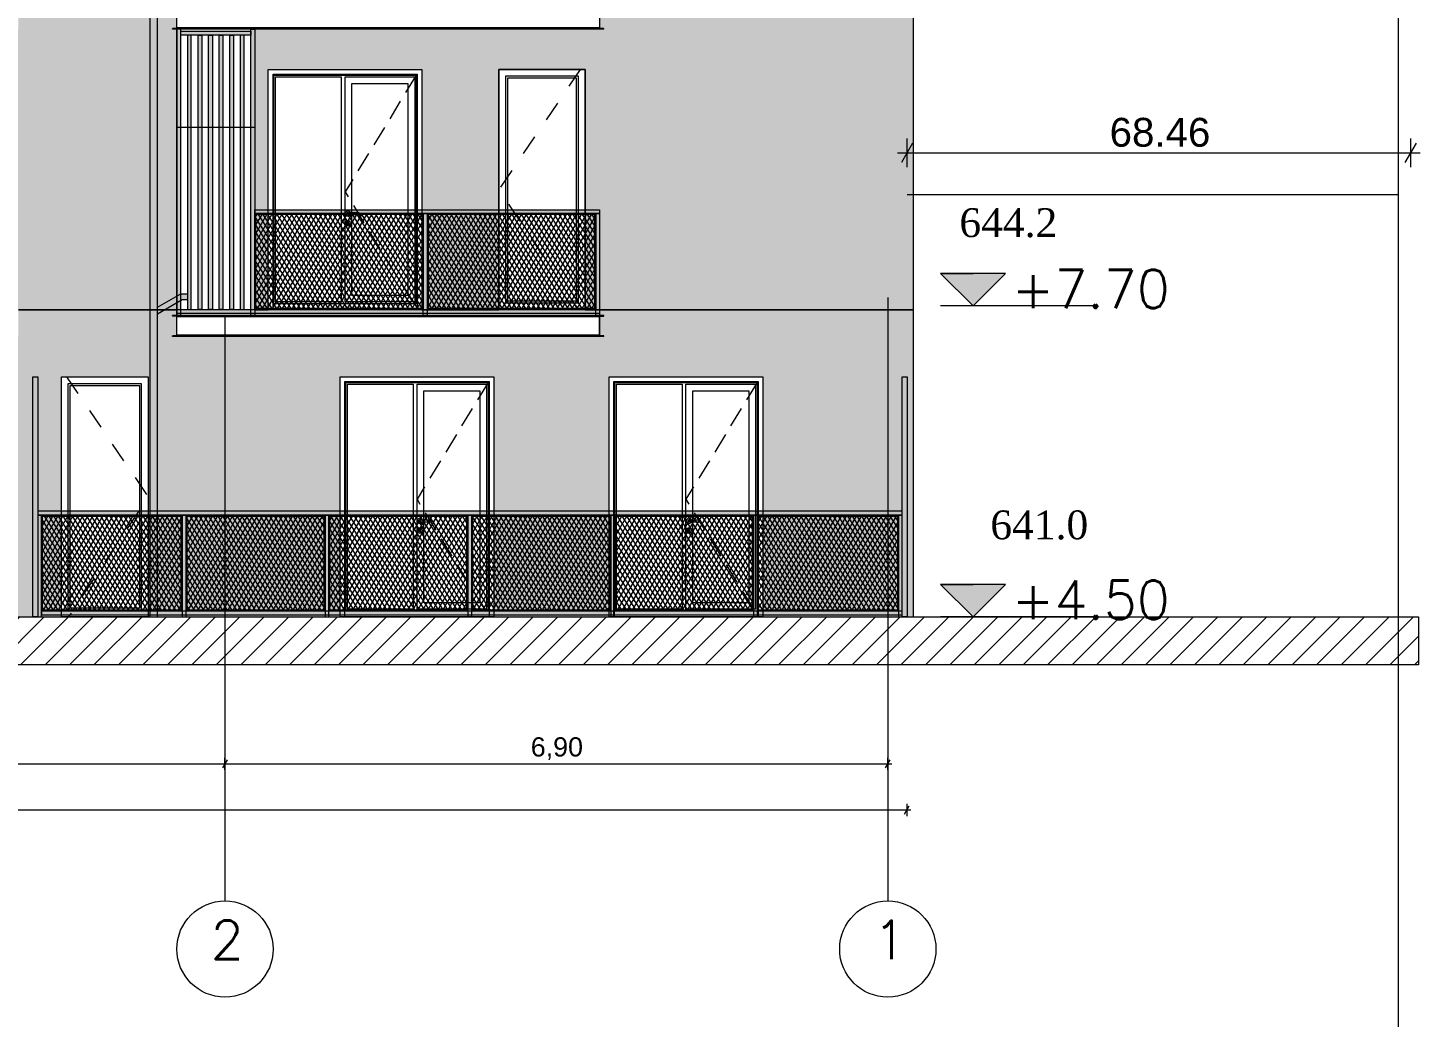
# Model space of a CAD drawing. Header units: metres. Extents: x 476297 to 476657, y 4620828 to 4621206.
# Drawn here: x 476642.44 to 476656.94, y 4621071.78 to 4621082.08 of the extents above; entities that cross this region are included whole.
import ezdxf

# ---------------------------------------------------------------- set-up
doc = ezdxf.new("R2010")
doc.units = ezdxf.units.M
doc.header["$MEASUREMENT"] = 0
doc.linetypes.add('Dashed', pattern=[0.423333, 0.211667, -0.211667])
doc.linetypes.add('Hidden Line', pattern=[0.3175, 0.211667, -0.105833])
for name, color, linetype in [('0_Pen_No__1', 7, 'Continuous'), ('0_Pen_No__250', 7, 'Continuous'), ('2D Drafting - General_Pen_No__7', 7, 'Continuous'), ('a-iataki_Pen_No__5_Pen_No__5', 7, 'Continuous'), ('New2D Drafting - General', 7, 'Continuous'), ('New2D Drafting - General_Pen_No__30_Pen_No__9_Pen_No__9', 7, 'Continuous'), ('NewNew_piketebi_Pen_No__7', 7, 'Continuous'), ('NewStructural - Bearing', 7, 'Continuous'), ('Structural - Bearing', 7, 'Continuous'), ('zoma', 7, 'Continuous'), ('zoma_Pen_No__1', 7, 'Continuous'), ('zoma_Pen_No__5_Pen_No__5', 7, 'Continuous')]:
    doc.layers.add(name, color=color, linetype=linetype)
doc.styles.add('GENERATED_STYLE_2', font='arial.ttf')
doc.styles.add('GENERATED_STYLE_6', font='times.ttf')
doc.linetypes.add('Break', pattern='A,0,[1,A-1 áƒ¡áƒ\x90áƒ®áƒšáƒ˜ - áƒ›áƒ¨áƒ”áƒœáƒ”áƒ‘áƒšáƒ”áƒ‘áƒ¡1.Shx,S=0.015679,R=0,X=0,Y=0],-1.975557,0', length=1.975557)
doc.dimstyles.new('GENERATED_STYLE__1', dxfattribs={"dimtxt": 0.2, "dimasz": 0.064421, "dimexe": 0.18, "dimexo": 0.003, "dimgap": 0.09, "dimtad": 1, "dimtih": 1, "dimtoh": 1, "dimzin": 0, "dimdsep": 46, "dimtxsty": 'GENERATED_STYLE_2', "dimblk": 'ARROWHEAD_2', "dimblk1": 'ARROWHEAD_2', "dimblk2": 'ARROWHEAD_2', "dimcen": 0.09, "dimclrd": 142, "dimclre": 142, "dimclrt": 142, "dimadec": 0, "dimazin": 0, "dimtfac": 1, "dimtdec": 4, "dimtmove": 0, "dimatfit": 3, "dimfxl": 1, "dimtolj": 1, "dimtzin": 0, "dimarcsym": 0})
doc.dimstyles.new('GENERATED_STYLE__3', dxfattribs={"dimtxt": 0.3, "dimasz": 0.152, "dimexe": 0.18, "dimexo": 0.003, "dimgap": 0.09, "dimtad": 1, "dimtih": 1, "dimtoh": 1, "dimzin": 0, "dimdsep": 46, "dimtxsty": 'GENERATED_STYLE_2', "dimblk": 'ARROWHEAD_2', "dimblk1": 'ARROWHEAD_2', "dimblk2": 'ARROWHEAD_2', "dimcen": 0.09, "dimclrd": 1, "dimclre": 1, "dimclrt": 1, "dimadec": 0, "dimazin": 0, "dimtfac": 1, "dimtdec": 4, "dimtmove": 0, "dimatfit": 3, "dimfxl": 1, "dimtolj": 1, "dimtzin": 0, "dimarcsym": 0})
pattern_1 = [(60, (476844.52715, 4621385.791044), (-0.038971143, 0.0225), []), (122.833095, (476844.52715, 4621385.791044), (0.0368060797, 0.01875), [])]

# ---------------------------------------------------------------- blocks, each defined once
blk = doc.blocks.new('*D32', base_point=(476844.527, 4621385.791))
at = {"layer": 'zoma', "color": 142, "linetype": 'Continuous', "lineweight": 0, "transparency": 16777216}
for p, q in [((476637.621, 4621074.458), (476637.572, 4621074.373)), ((476637.597, 4621074.352), (476637.597, 4621074.479)), ((476644.521, 4621074.458), (476644.472, 4621074.373)), ((476644.497, 4621074.352), (476644.497, 4621074.479)), ((476637.597, 4621074.415), (476644.497, 4621074.415))]:
    blk.add_line(p, q, dxfattribs=at)
at = {"layer": 'zoma', "color": 142, "lineweight": 0, "transparency": 16777216, "insert": (476640.781, 4621074.455), "char_height": 0.2, "attachment_point": 7, "style": 'GENERATED_STYLE_2'}
blk.add_mtext('\\A1;{\\pql;\\fArial CYR|b0|i0|c204|p34;6,90}', dxfattribs=at)
blk = doc.blocks.new('ARROWHEAD_2')
at = {"color": 0, "linetype": 'Continuous', "lineweight": 0}
for p, q in [((0, 0), (-1, 0)), ((-0.378, -0.655), (0.378, 0.655))]:
    blk.add_line(p, q, dxfattribs=at)
blk = doc.blocks.new('*D33', base_point=(476844.527, 4621385.791))
at = {"layer": 'zoma', "color": 142, "linetype": 'Continuous', "lineweight": 0, "transparency": 16777216}
for p, q in [((476644.521, 4621074.458), (476644.472, 4621074.373)), ((476644.497, 4621074.352), (476644.497, 4621074.479)), ((476651.372, 4621074.373), (476651.421, 4621074.458)), ((476651.396, 4621074.352), (476651.396, 4621074.479)), ((476644.497, 4621074.415), (476651.396, 4621074.415)), ((476651.396, 4621074.415), (476651.438, 4621074.415))]:
    blk.add_line(p, q, dxfattribs=at)
at = {"layer": 'zoma', "color": 142, "lineweight": 0, "transparency": 16777216, "insert": (476647.68, 4621074.455), "char_height": 0.2, "attachment_point": 7, "style": 'GENERATED_STYLE_2'}
blk.add_mtext('\\A1;{\\pql;\\fArial CYR|b0|i0|c204|p34;6,90}', dxfattribs=at)
blk = doc.blocks.new('*D34', base_point=(476844.527, 4621385.791))
at = {"layer": 'zoma', "color": 142, "linetype": 'Continuous', "lineweight": 0, "transparency": 16777216}
for p, q in [((476609.755, 4621073.935), (476609.797, 4621073.935)), ((476609.821, 4621073.977), (476609.772, 4621073.892)), ((476609.797, 4621073.871), (476609.797, 4621073.998)), ((476609.797, 4621073.935), (476651.597, 4621073.935)), ((476651.572, 4621073.892), (476651.621, 4621073.977)), ((476651.597, 4621073.871), (476651.597, 4621073.998)), ((476651.597, 4621073.935), (476651.638, 4621073.935))]:
    blk.add_line(p, q, dxfattribs=at)
at = {"layer": 'zoma', "color": 142, "lineweight": 0, "transparency": 16777216, "insert": (476630.355, 4621073.975), "char_height": 0.2, "attachment_point": 7, "style": 'GENERATED_STYLE_2'}
blk.add_mtext('\\A1;{\\pql;\\fArial CYR|b0|i0|c204|p34;41,80}', dxfattribs=at)
blk = doc.blocks.new('*D36', base_point=(476844.527, 4621385.791))
at = {"layer": 'zoma', "color": 1, "linetype": 'Continuous', "lineweight": 0, "transparency": 16777216}
for p, q in [((476651.654, 4621080.878), (476651.539, 4621080.678)), ((476651.597, 4621080.628), (476651.597, 4621080.928)), ((476656.783, 4621080.678), (476656.899, 4621080.878)), ((476656.841, 4621080.628), (476656.841, 4621080.928)), ((476651.499, 4621080.778), (476651.597, 4621080.778)), ((476651.597, 4621080.778), (476656.841, 4621080.778)), ((476656.841, 4621080.778), (476656.939, 4621080.778))]:
    blk.add_line(p, q, dxfattribs=at)
at = {"layer": 'zoma', "color": 1, "lineweight": 0, "transparency": 16777216, "insert": (476653.706, 4621080.838), "char_height": 0.3, "attachment_point": 7, "style": 'GENERATED_STYLE_2'}
blk.add_mtext('\\A1;{\\pql;\\fArial CYR|b0|i0|c204|p34;68.46}', dxfattribs=at)

msp = doc.modelspace()

# ---------------------------------------------------------------- hatches: boundary and pattern name
at = {"layer": '0_Pen_No__250', "linetype": 'Continuous', "lineweight": 0}
for color, points in [(250, [(476643.796, 4621075.946), (476643.796, 4621082.371), (476643.716, 4621082.371), (476643.716, 4621075.946)]), (142, [(476652.284, 4621079.185), (476652.621, 4621079.523), (476651.946, 4621079.522)]), (250, [(476643.796, 4621079.097), (476643.796, 4621079.171), (476644.036, 4621079.31), (476644.106, 4621079.31), (476644.106, 4621079.246), (476644.052, 4621079.246)]), (142, [(476652.285, 4621075.946), (476652.622, 4621076.283), (476651.947, 4621076.283)])]:
    msp.add_hatch(color=color, dxfattribs=at).paths.add_polyline_path(points)
at = {"layer": '2D Drafting - General_Pen_No__7', "linetype": 'Continuous', "lineweight": 0}
h = msp.add_hatch(dxfattribs=at)
h.set_pattern_fill('MASONRY_BLOCK', style=0, pattern_type=2)
h.set_pattern_definition([(45, (476844.52715, 4621385.79104), (-0.12727922, 0.12727922), [])])
h.paths.add_polyline_path([(476604.883, 4621075.446), (476604.883, 4621075.946), (476656.923, 4621075.946), (476656.923, 4621075.446)])
at = {"layer": 'New2D Drafting - General', "linetype": 'Continuous', "lineweight": 0}
h = msp.add_hatch(dxfattribs=at)
h.set_pattern_fill('BATT_INSULATION', style=0, pattern_type=2)
h.set_pattern_definition(pattern_1)
h.paths.add_polyline_path([(476646.551, 4621080.136), (476644.816, 4621080.136), (476644.816, 4621079.156), (476646.551, 4621079.156)])
h = msp.add_hatch(dxfattribs=at)
h.set_pattern_fill('BATT_INSULATION', style=0, pattern_type=2)
h.set_pattern_definition(pattern_1)
h.paths.add_polyline_path([(476648.346, 4621080.136), (476646.611, 4621080.136), (476646.611, 4621079.156), (476648.346, 4621079.156)])
h = msp.add_hatch(dxfattribs=at)
h.set_pattern_fill('BATT_INSULATION', style=0, pattern_type=2)
h.set_pattern_definition(pattern_1)
h.paths.add_polyline_path([(476642.597, 4621076.996), (476644.042, 4621076.996), (476644.042, 4621076.015), (476642.597, 4621076.015)])
h = msp.add_hatch(dxfattribs=at)
h.set_pattern_fill('BATT_INSULATION', style=0, pattern_type=2)
h.set_pattern_definition(pattern_1)
h.paths.add_polyline_path([(476644.102, 4621076.015), (476644.102, 4621076.996), (476645.529, 4621076.996), (476645.529, 4621076.015)])
h = msp.add_hatch(dxfattribs=at)
h.set_pattern_fill('BATT_INSULATION', style=0, pattern_type=2)
h.set_pattern_definition(pattern_1)
h.paths.add_polyline_path([(476645.589, 4621076.996), (476647.016, 4621076.996), (476647.016, 4621076.015), (476645.589, 4621076.015)])
h = msp.add_hatch(dxfattribs=at)
h.set_pattern_fill('BATT_INSULATION', style=0, pattern_type=2)
h.set_pattern_definition(pattern_1)
h.paths.add_polyline_path([(476647.076, 4621076.996), (476648.503, 4621076.996), (476648.503, 4621076.015), (476647.076, 4621076.015)])
h = msp.add_hatch(dxfattribs=at)
h.set_pattern_fill('BATT_INSULATION', style=0, pattern_type=2)
h.set_pattern_definition(pattern_1)
h.paths.add_polyline_path([(476648.563, 4621076.996), (476649.99, 4621076.996), (476649.99, 4621076.015), (476648.563, 4621076.015)])
h = msp.add_hatch(dxfattribs=at)
h.set_pattern_fill('BATT_INSULATION', style=0, pattern_type=2)
h.set_pattern_definition(pattern_1)
h.paths.add_polyline_path([(476650.05, 4621076.996), (476651.497, 4621076.996), (476651.497, 4621076.015), (476650.05, 4621076.015)])
at = {"layer": 'New2D Drafting - General_Pen_No__30_Pen_No__9_Pen_No__9', "linetype": 'Continuous', "lineweight": 0}
h = msp.add_hatch(dxfattribs=at)
h.set_pattern_fill('BRICK___RUNNING_BOND', color=252, style=0, pattern_type=2)
h.set_pattern_definition([(0, (476844.52715, 4621385.791044), (0, 0.06664), []), (90, (476844.52715, 4621385.79104), (-0.2448, 0), [0.06664, -0.06664]), (90, (476844.64955, 4621385.85768), (-0.2448, 0), [0.06664, -0.06664])])
h.paths.add_polyline_path([(476640.396, 4621085.945), (476640.396, 4621079.145), (476640.646, 4621079.145), (476640.646, 4621079.146), (476640.696, 4621079.146), (476640.696, 4621081.646), (476642.296, 4621081.646), (476642.296, 4621079.146), (476642.346, 4621079.146), (476642.346, 4621079.145), (476643.996, 4621079.145), (476643.996, 4621085.486), (476648.396, 4621085.486), (476648.396, 4621085.266), (476644.806, 4621085.266), (476644.806, 4621082.286), (476644.946, 4621082.286), (476644.946, 4621084.846), (476646.546, 4621084.846), (476646.546, 4621082.286), (476647.346, 4621082.286), (476647.346, 4621084.846), (476648.246, 4621084.846), (476648.246, 4621082.286), (476648.396, 4621082.286), (476648.396, 4621082.066), (476644.806, 4621082.066), (476644.806, 4621079.145), (476644.946, 4621079.145), (476644.946, 4621081.646), (476646.546, 4621081.646), (476646.546, 4621079.145), (476647.346, 4621079.145), (476647.346, 4621081.646), (476648.246, 4621081.646), (476648.246, 4621079.145), (476651.666, 4621079.145), (476651.666, 4621085.945)])
h.paths.add_polyline_path([(476642.346, 4621082.346), (476642.296, 4621082.346), (476642.296, 4621084.846), (476640.696, 4621084.846), (476640.696, 4621082.346), (476640.646, 4621082.346), (476640.646, 4621082.066), (476642.346, 4621082.066)], flags=0)
for color, points in [(255, [(476644.036, 4621082.066), (476643.996, 4621082.066), (476643.996, 4621079.086), (476644.036, 4621079.086)]), (255, [(476644.766, 4621082.046), (476644.766, 4621082.005), (476644.036, 4621082.005), (476644.036, 4621082.046)]), (255, [(476644.146, 4621082.005), (476644.106, 4621082.005), (476644.106, 4621079.146), (476644.146, 4621079.146)]), (255, [(476644.216, 4621082.005), (476644.256, 4621082.005), (476644.256, 4621079.146), (476644.216, 4621079.146)]), (255, [(476644.326, 4621082.005), (476644.366, 4621082.005), (476644.366, 4621079.146), (476644.326, 4621079.146)]), (255, [(476644.436, 4621082.005), (476644.476, 4621082.005), (476644.476, 4621079.146), (476644.436, 4621079.146)]), (255, [(476644.546, 4621082.005), (476644.586, 4621082.005), (476644.586, 4621079.146), (476644.546, 4621079.146)]), (255, [(476644.696, 4621082.005), (476644.656, 4621082.005), (476644.656, 4621079.146), (476644.696, 4621079.146)]), (255, [(476644.766, 4621082.066), (476644.806, 4621082.066), (476644.806, 4621079.086), (476644.766, 4621079.086)]), (255, [(476648.396, 4621080.186), (476648.396, 4621080.146), (476644.806, 4621080.146), (476644.806, 4621080.186)]), (255, [(476644.816, 4621080.136), (476644.806, 4621080.146), (476646.561, 4621080.146), (476646.551, 4621080.136)]), (255, [(476644.806, 4621080.146), (476644.816, 4621080.136), (476644.816, 4621079.156), (476644.806, 4621079.146)]), (255, [(476646.561, 4621079.146), (476646.551, 4621079.156), (476646.551, 4621080.136), (476646.561, 4621080.146)]), (255, [(476646.601, 4621079.086), (476646.561, 4621079.086), (476646.561, 4621080.146), (476646.601, 4621080.146)]), (255, [(476646.601, 4621079.146), (476646.611, 4621079.156), (476646.611, 4621080.136), (476646.601, 4621080.146)]), (255, [(476646.611, 4621080.136), (476646.601, 4621080.146), (476648.356, 4621080.146), (476648.346, 4621080.136)]), (255, [(476648.356, 4621079.146), (476648.346, 4621079.156), (476648.346, 4621080.136), (476648.356, 4621080.146)]), (255, [(476648.396, 4621079.086), (476648.356, 4621079.086), (476648.356, 4621080.146), (476648.396, 4621080.146)]), (252, [(476650.096, 4621079.145), (476648.396, 4621079.145), (476648.396, 4621078.866), (476643.996, 4621078.866), (476643.996, 4621079.145), (476642.346, 4621079.145), (476642.346, 4621078.866), (476640.646, 4621078.866), (476640.646, 4621079.145), (476640.396, 4621079.145), (476640.396, 4621079.145), (476640.396, 4621078.446), (476640.396, 4621078.446), (476640.396, 4621075.946), (476640.696, 4621075.946), (476640.696, 4621075.946), (476640.696, 4621078.446), (476642.296, 4621078.446), (476642.296, 4621075.946), (476642.296, 4621075.946), (476642.796, 4621075.946), (476642.796, 4621078.446), (476643.696, 4621078.446), (476643.696, 4621075.946), (476645.696, 4621075.946), (476645.696, 4621078.446), (476647.296, 4621078.446), (476647.296, 4621075.946), (476648.496, 4621075.946), (476648.496, 4621078.446), (476650.096, 4621078.446), (476650.096, 4621075.946), (476651.666, 4621075.946), (476651.666, 4621079.145)]), (255, [(476648.396, 4621079.146), (476648.396, 4621079.106), (476643.996, 4621079.106), (476643.996, 4621079.146)]), (255, [(476644.816, 4621079.156), (476644.806, 4621079.146), (476646.561, 4621079.146), (476646.551, 4621079.156)]), (255, [(476646.611, 4621079.156), (476646.601, 4621079.146), (476648.356, 4621079.146), (476648.346, 4621079.156)]), (255, [(476642.547, 4621078.446), (476642.547, 4621075.946), (476642.497, 4621075.946), (476642.497, 4621078.446)]), (255, [(476651.597, 4621078.446), (476651.597, 4621075.946), (476651.547, 4621075.946), (476651.547, 4621078.446)]), (255, [(476642.547, 4621077.046), (476642.547, 4621077.006), (476651.547, 4621077.006), (476651.547, 4621077.046)]), (255, [(476642.547, 4621075.946), (476642.587, 4621075.946), (476642.587, 4621077.006), (476642.547, 4621077.006)]), (255, [(476642.587, 4621076.005), (476642.597, 4621076.015), (476642.597, 4621076.996), (476642.587, 4621077.006)]), (255, [(476644.052, 4621077.006), (476642.587, 4621077.006), (476642.597, 4621076.996), (476644.042, 4621076.996)]), (255, [(476644.052, 4621076.005), (476644.042, 4621076.015), (476644.042, 4621076.996), (476644.052, 4621077.006)]), (255, [(476644.052, 4621075.945), (476644.092, 4621075.945), (476644.092, 4621077.006), (476644.052, 4621077.006)]), (255, [(476645.529, 4621076.996), (476645.539, 4621077.006), (476644.092, 4621077.006), (476644.102, 4621076.996)]), (255, [(476644.092, 4621076.005), (476644.102, 4621076.015), (476644.102, 4621076.996), (476644.092, 4621077.006)]), (255, [(476645.539, 4621076.005), (476645.529, 4621076.015), (476645.529, 4621076.996), (476645.539, 4621077.006)]), (255, [(476645.539, 4621075.945), (476645.579, 4621075.945), (476645.579, 4621077.006), (476645.539, 4621077.006)]), (255, [(476645.579, 4621076.005), (476645.589, 4621076.015), (476645.589, 4621076.996), (476645.579, 4621077.006)]), (255, [(476647.016, 4621076.996), (476647.026, 4621077.006), (476645.579, 4621077.006), (476645.589, 4621076.996)]), (255, [(476647.026, 4621076.005), (476647.016, 4621076.015), (476647.016, 4621076.996), (476647.026, 4621077.006)]), (255, [(476647.026, 4621075.945), (476647.066, 4621075.945), (476647.066, 4621077.006), (476647.026, 4621077.006)]), (255, [(476647.066, 4621076.005), (476647.076, 4621076.015), (476647.076, 4621076.996), (476647.066, 4621077.006)]), (255, [(476648.503, 4621076.996), (476648.513, 4621077.006), (476647.066, 4621077.006), (476647.076, 4621076.996)]), (255, [(476648.513, 4621076.005), (476648.503, 4621076.015), (476648.503, 4621076.996), (476648.513, 4621077.006)]), (255, [(476648.513, 4621075.945), (476648.553, 4621075.945), (476648.553, 4621077.006), (476648.513, 4621077.006)]), (255, [(476648.553, 4621076.005), (476648.563, 4621076.015), (476648.563, 4621076.996), (476648.553, 4621077.006)]), (255, [(476649.99, 4621076.996), (476650, 4621077.006), (476648.553, 4621077.006), (476648.563, 4621076.996)]), (255, [(476650, 4621076.005), (476649.99, 4621076.015), (476649.99, 4621076.996), (476650, 4621077.006)]), (255, [(476650, 4621075.945), (476650.04, 4621075.945), (476650.04, 4621077.006), (476650, 4621077.006)]), (255, [(476650.04, 4621076.005), (476650.05, 4621076.015), (476650.05, 4621076.996), (476650.04, 4621077.006)]), (255, [(476651.497, 4621076.996), (476651.507, 4621077.006), (476650.04, 4621077.006), (476650.05, 4621076.996)]), (255, [(476651.507, 4621077.006), (476651.497, 4621076.996), (476651.497, 4621076.015), (476651.507, 4621076.005)]), (255, [(476651.507, 4621075.946), (476651.547, 4621075.946), (476651.547, 4621077.006), (476651.507, 4621077.006)]), (255, [(476644.042, 4621076.015), (476644.052, 4621076.005), (476642.587, 4621076.005), (476642.597, 4621076.015)]), (255, [(476642.587, 4621076.006), (476642.587, 4621075.966), (476651.547, 4621075.966), (476651.547, 4621076.006)]), (255, [(476645.529, 4621076.015), (476645.539, 4621076.005), (476644.092, 4621076.005), (476644.102, 4621076.015)]), (255, [(476647.016, 4621076.015), (476647.026, 4621076.005), (476645.579, 4621076.005), (476645.589, 4621076.015)]), (255, [(476648.503, 4621076.015), (476648.513, 4621076.005), (476647.066, 4621076.005), (476647.076, 4621076.015)]), (255, [(476649.99, 4621076.015), (476650, 4621076.005), (476648.553, 4621076.005), (476648.563, 4621076.015)]), (255, [(476651.497, 4621076.015), (476651.507, 4621076.005), (476650.04, 4621076.005), (476650.05, 4621076.015)])]:
    msp.add_hatch(color=color, dxfattribs=at).paths.add_polyline_path(points)

# ---------------------------------------------------------------- linework, layer by layer
at = {"layer": '0_Pen_No__1', "color": 7, "linetype": 'Continuous', "lineweight": 0, "flags": 128}
for points in [[(476652.284, 4621079.185), (476651.946, 4621079.522), (476652.284, 4621079.523)], [(476652.284, 4621079.185), (476652.621, 4621079.523), (476652.284, 4621079.523)], [(476653.546, 4621079.185), (476651.946, 4621079.185)], [(476652.285, 4621075.946), (476651.947, 4621076.283), (476652.285, 4621076.283)], [(476652.285, 4621075.946), (476652.622, 4621076.283), (476652.285, 4621076.283)], [(476653.547, 4621075.946), (476651.947, 4621075.945)]]:
    msp.add_lwpolyline(points, dxfattribs=at)
at = {"layer": '0_Pen_No__250', "color": 7, "linetype": 'Continuous', "lineweight": 0, "flags": 128}
for points in [[(476643.796, 4621075.946), (476643.796, 4621082.371), (476643.716, 4621082.371), (476643.716, 4621075.946)], [(476643.796, 4621079.097), (476643.796, 4621079.171), (476644.036, 4621079.31), (476644.106, 4621079.31), (476644.106, 4621079.246), (476644.052, 4621079.246)]]:
    msp.add_lwpolyline(points, close=True, dxfattribs=at)
at = {"layer": '0_Pen_No__250', "color": 142, "linetype": 'Continuous', "lineweight": 0, "flags": 128}
for points in [[(476652.284, 4621079.185), (476652.621, 4621079.523), (476651.946, 4621079.522)], [(476652.285, 4621075.946), (476652.622, 4621076.283), (476651.947, 4621076.283)]]:
    msp.add_lwpolyline(points, close=True, dxfattribs=at)
at = {"layer": '2D Drafting - General_Pen_No__7', "color": 7, "linetype": 'Continuous', "lineweight": 0, "flags": 128}
for points in [[(476646.543, 4621079.146), (476644.947, 4621079.146), (476644.947, 4621081.646), (476646.547, 4621081.646)], [(476646.547, 4621081.646), (476646.547, 4621079.146), (476646.543, 4621079.146)], [(476647.292, 4621075.946), (476645.696, 4621075.946), (476645.696, 4621078.446), (476647.296, 4621078.446)], [(476647.296, 4621078.446), (476647.296, 4621075.946), (476647.292, 4621075.946)], [(476650.092, 4621075.946), (476648.496, 4621075.946), (476648.496, 4621078.446), (476650.096, 4621078.446)], [(476650.096, 4621078.446), (476650.096, 4621075.946), (476650.092, 4621075.946)]]:
    msp.add_lwpolyline(points, dxfattribs=at)
for points in [[(476644.997, 4621081.596), (476646.497, 4621081.596), (476646.497, 4621079.146), (476644.997, 4621079.146)], [(476645.007, 4621081.586), (476646.487, 4621081.586), (476646.487, 4621079.206), (476645.007, 4621079.206)], [(476645.022, 4621081.571), (476645.707, 4621081.571), (476645.707, 4621079.226), (476645.022, 4621079.226)], [(476645.747, 4621081.571), (476646.472, 4621081.571), (476646.472, 4621079.226), (476645.747, 4621079.226)], [(476648.247, 4621081.646), (476647.347, 4621081.646), (476647.347, 4621079.146), (476648.247, 4621079.146)], [(476648.177, 4621081.576), (476647.417, 4621081.576), (476647.417, 4621079.216), (476648.177, 4621079.216)], [(476648.157, 4621081.555), (476647.437, 4621081.555), (476647.437, 4621079.236), (476648.157, 4621079.236)], [(476645.817, 4621081.501), (476646.402, 4621081.501), (476646.402, 4621079.291), (476645.817, 4621079.291)], [(476642.796, 4621078.446), (476643.696, 4621078.446), (476643.696, 4621075.946), (476642.796, 4621075.946)], [(476642.866, 4621078.376), (476643.626, 4621078.376), (476643.626, 4621076.016), (476642.866, 4621076.016)], [(476642.886, 4621078.356), (476643.606, 4621078.356), (476643.606, 4621076.036), (476642.886, 4621076.036)], [(476645.746, 4621078.396), (476647.246, 4621078.396), (476647.246, 4621075.946), (476645.746, 4621075.946)], [(476645.756, 4621078.386), (476647.236, 4621078.386), (476647.236, 4621076.006), (476645.756, 4621076.006)], [(476645.771, 4621078.371), (476646.456, 4621078.371), (476646.456, 4621076.026), (476645.771, 4621076.026)], [(476646.496, 4621078.371), (476647.221, 4621078.371), (476647.221, 4621076.026), (476646.496, 4621076.026)], [(476648.546, 4621078.396), (476650.046, 4621078.396), (476650.046, 4621075.946), (476648.546, 4621075.946)], [(476648.556, 4621078.386), (476650.036, 4621078.386), (476650.036, 4621076.006), (476648.556, 4621076.006)], [(476648.571, 4621078.371), (476649.256, 4621078.371), (476649.256, 4621076.026), (476648.571, 4621076.026)], [(476649.296, 4621078.371), (476650.021, 4621078.371), (476650.021, 4621076.026), (476649.296, 4621076.026)], [(476646.566, 4621078.301), (476647.151, 4621078.301), (476647.151, 4621076.091), (476646.566, 4621076.091)], [(476649.366, 4621078.301), (476649.951, 4621078.301), (476649.951, 4621076.091), (476649.366, 4621076.091)], [(476604.883, 4621075.446), (476604.883, 4621075.946), (476656.923, 4621075.946), (476656.923, 4621075.446)]]:
    msp.add_lwpolyline(points, close=True, dxfattribs=at)
at = {"layer": '2D Drafting - General_Pen_No__7', "color": 7, "linetype": 'Hidden Line', "lineweight": 0, "flags": 128}
for points in [[(476646.487, 4621081.586), (476645.747, 4621080.371), (476646.496, 4621079.147)], [(476647.236, 4621078.386), (476646.496, 4621077.171), (476647.246, 4621075.947)], [(476650.036, 4621078.386), (476649.296, 4621077.171), (476650.046, 4621075.947)]]:
    msp.add_lwpolyline(points, dxfattribs=at)
at = {"layer": '2D Drafting - General_Pen_No__7', "color": 7, "linetype": 'Dashed', "lineweight": 0, "flags": 128}
for points in [[(476648.196, 4621081.646), (476647.348, 4621080.397), (476648.175, 4621079.146)], [(476642.847, 4621078.446), (476643.696, 4621077.197), (476642.869, 4621075.946)]]:
    msp.add_lwpolyline(points, dxfattribs=at)
at = {"layer": 'New2D Drafting - General', "color": 7, "linetype": 'Continuous', "lineweight": 0, "flags": 128}
for points in [[(476646.551, 4621080.136), (476644.816, 4621080.136), (476644.816, 4621079.156), (476646.551, 4621079.156)], [(476648.346, 4621080.136), (476646.611, 4621080.136), (476646.611, 4621079.156), (476648.346, 4621079.156)], [(476642.597, 4621076.996), (476644.042, 4621076.996), (476644.042, 4621076.015), (476642.597, 4621076.015)], [(476644.102, 4621076.015), (476644.102, 4621076.996), (476645.529, 4621076.996), (476645.529, 4621076.015)], [(476645.589, 4621076.996), (476647.016, 4621076.996), (476647.016, 4621076.015), (476645.589, 4621076.015)], [(476647.076, 4621076.996), (476648.503, 4621076.996), (476648.503, 4621076.015), (476647.076, 4621076.015)], [(476648.563, 4621076.996), (476649.99, 4621076.996), (476649.99, 4621076.015), (476648.563, 4621076.015)], [(476650.05, 4621076.996), (476651.497, 4621076.996), (476651.497, 4621076.015), (476650.05, 4621076.015)]]:
    msp.add_lwpolyline(points, close=True, dxfattribs=at)
at = {"layer": 'New2D Drafting - General_Pen_No__30_Pen_No__9_Pen_No__9', "color": 7, "linetype": 'Continuous', "lineweight": 0, "flags": 128}
for points in [[(476648.396, 4621082.286), (476648.396, 4621082.066), (476644.806, 4621082.066), (476644.806, 4621079.145), (476644.946, 4621079.145), (476644.946, 4621081.646), (476646.546, 4621081.646), (476646.546, 4621079.145), (476647.346, 4621079.145), (476647.346, 4621081.646), (476648.246, 4621081.646), (476648.246, 4621079.145), (476651.666, 4621079.145), (476651.666, 4621085.945)], [(476642.346, 4621079.145), (476643.996, 4621079.145), (476643.996, 4621085.486)], [(476642.296, 4621075.946), (476642.796, 4621075.946), (476642.796, 4621078.446), (476643.696, 4621078.446), (476643.696, 4621075.946), (476645.696, 4621075.946), (476645.696, 4621078.446), (476647.296, 4621078.446), (476647.296, 4621075.946), (476648.496, 4621075.946), (476648.496, 4621078.446), (476650.096, 4621078.446), (476650.096, 4621075.946), (476651.666, 4621075.946), (476651.666, 4621079.145), (476650.096, 4621079.145), (476648.396, 4621079.145), (476648.396, 4621078.866), (476643.996, 4621078.866), (476643.996, 4621079.145), (476642.346, 4621079.145)]]:
    msp.add_lwpolyline(points, dxfattribs=at)
for points in [[(476644.036, 4621082.066), (476643.996, 4621082.066), (476643.996, 4621079.086), (476644.036, 4621079.086)], [(476644.766, 4621082.046), (476644.766, 4621082.005), (476644.036, 4621082.005), (476644.036, 4621082.046)], [(476644.146, 4621082.005), (476644.106, 4621082.005), (476644.106, 4621079.146), (476644.146, 4621079.146)], [(476644.216, 4621082.005), (476644.256, 4621082.005), (476644.256, 4621079.146), (476644.216, 4621079.146)], [(476644.326, 4621082.005), (476644.366, 4621082.005), (476644.366, 4621079.146), (476644.326, 4621079.146)], [(476644.436, 4621082.005), (476644.476, 4621082.005), (476644.476, 4621079.146), (476644.436, 4621079.146)], [(476644.546, 4621082.005), (476644.586, 4621082.005), (476644.586, 4621079.146), (476644.546, 4621079.146)], [(476644.696, 4621082.005), (476644.656, 4621082.005), (476644.656, 4621079.146), (476644.696, 4621079.146)], [(476644.766, 4621082.066), (476644.806, 4621082.066), (476644.806, 4621079.086), (476644.766, 4621079.086)], [(476644.806, 4621079.086), (476643.996, 4621079.086), (476643.996, 4621081.045), (476644.806, 4621081.045)], [(476648.396, 4621080.186), (476648.396, 4621080.146), (476644.806, 4621080.146), (476644.806, 4621080.186)], [(476644.816, 4621080.136), (476644.806, 4621080.146), (476646.561, 4621080.146), (476646.551, 4621080.136)], [(476644.806, 4621080.146), (476644.816, 4621080.136), (476644.816, 4621079.156), (476644.806, 4621079.146)], [(476646.561, 4621079.146), (476646.551, 4621079.156), (476646.551, 4621080.136), (476646.561, 4621080.146)], [(476646.601, 4621079.086), (476646.561, 4621079.086), (476646.561, 4621080.146), (476646.601, 4621080.146)], [(476646.601, 4621079.146), (476646.611, 4621079.156), (476646.611, 4621080.136), (476646.601, 4621080.146)], [(476646.611, 4621080.136), (476646.601, 4621080.146), (476648.356, 4621080.146), (476648.346, 4621080.136)], [(476648.356, 4621079.146), (476648.346, 4621079.156), (476648.346, 4621080.136), (476648.356, 4621080.146)], [(476648.396, 4621079.086), (476648.356, 4621079.086), (476648.356, 4621080.146), (476648.396, 4621080.146)], [(476648.396, 4621079.146), (476648.396, 4621079.106), (476643.996, 4621079.106), (476643.996, 4621079.146)], [(476644.816, 4621079.156), (476644.806, 4621079.146), (476646.561, 4621079.146), (476646.551, 4621079.156)], [(476646.611, 4621079.156), (476646.601, 4621079.146), (476648.356, 4621079.146), (476648.346, 4621079.156)], [(476642.547, 4621078.446), (476642.547, 4621075.946), (476642.497, 4621075.946), (476642.497, 4621078.446)], [(476651.597, 4621078.446), (476651.597, 4621075.946), (476651.547, 4621075.946), (476651.547, 4621078.446)], [(476642.547, 4621077.046), (476642.547, 4621077.006), (476651.547, 4621077.006), (476651.547, 4621077.046)], [(476642.547, 4621075.946), (476642.587, 4621075.946), (476642.587, 4621077.006), (476642.547, 4621077.006)], [(476642.587, 4621076.005), (476642.597, 4621076.015), (476642.597, 4621076.996), (476642.587, 4621077.006)], [(476644.052, 4621077.006), (476642.587, 4621077.006), (476642.597, 4621076.996), (476644.042, 4621076.996)], [(476644.052, 4621076.005), (476644.042, 4621076.015), (476644.042, 4621076.996), (476644.052, 4621077.006)], [(476644.052, 4621075.945), (476644.092, 4621075.945), (476644.092, 4621077.006), (476644.052, 4621077.006)], [(476645.529, 4621076.996), (476645.539, 4621077.006), (476644.092, 4621077.006), (476644.102, 4621076.996)], [(476644.092, 4621076.005), (476644.102, 4621076.015), (476644.102, 4621076.996), (476644.092, 4621077.006)], [(476645.539, 4621076.005), (476645.529, 4621076.015), (476645.529, 4621076.996), (476645.539, 4621077.006)], [(476645.539, 4621075.945), (476645.579, 4621075.945), (476645.579, 4621077.006), (476645.539, 4621077.006)], [(476645.579, 4621076.005), (476645.589, 4621076.015), (476645.589, 4621076.996), (476645.579, 4621077.006)], [(476647.016, 4621076.996), (476647.026, 4621077.006), (476645.579, 4621077.006), (476645.589, 4621076.996)], [(476647.026, 4621076.005), (476647.016, 4621076.015), (476647.016, 4621076.996), (476647.026, 4621077.006)], [(476647.026, 4621075.945), (476647.066, 4621075.945), (476647.066, 4621077.006), (476647.026, 4621077.006)], [(476647.066, 4621076.005), (476647.076, 4621076.015), (476647.076, 4621076.996), (476647.066, 4621077.006)], [(476648.503, 4621076.996), (476648.513, 4621077.006), (476647.066, 4621077.006), (476647.076, 4621076.996)], [(476648.513, 4621076.005), (476648.503, 4621076.015), (476648.503, 4621076.996), (476648.513, 4621077.006)], [(476648.513, 4621075.945), (476648.553, 4621075.945), (476648.553, 4621077.006), (476648.513, 4621077.006)], [(476648.553, 4621076.005), (476648.563, 4621076.015), (476648.563, 4621076.996), (476648.553, 4621077.006)], [(476649.99, 4621076.996), (476650, 4621077.006), (476648.553, 4621077.006), (476648.563, 4621076.996)], [(476650, 4621076.005), (476649.99, 4621076.015), (476649.99, 4621076.996), (476650, 4621077.006)], [(476650, 4621075.945), (476650.04, 4621075.945), (476650.04, 4621077.006), (476650, 4621077.006)], [(476650.04, 4621076.005), (476650.05, 4621076.015), (476650.05, 4621076.996), (476650.04, 4621077.006)], [(476651.497, 4621076.996), (476651.507, 4621077.006), (476650.04, 4621077.006), (476650.05, 4621076.996)], [(476651.507, 4621077.006), (476651.497, 4621076.996), (476651.497, 4621076.015), (476651.507, 4621076.005)], [(476651.507, 4621075.946), (476651.547, 4621075.946), (476651.547, 4621077.006), (476651.507, 4621077.006)], [(476644.042, 4621076.015), (476644.052, 4621076.005), (476642.587, 4621076.005), (476642.597, 4621076.015)], [(476642.587, 4621076.006), (476642.587, 4621075.966), (476651.547, 4621075.966), (476651.547, 4621076.006)], [(476645.529, 4621076.015), (476645.539, 4621076.005), (476644.092, 4621076.005), (476644.102, 4621076.015)], [(476647.016, 4621076.015), (476647.026, 4621076.005), (476645.579, 4621076.005), (476645.589, 4621076.015)], [(476648.503, 4621076.015), (476648.513, 4621076.005), (476647.066, 4621076.005), (476647.076, 4621076.015)], [(476649.99, 4621076.015), (476650, 4621076.005), (476648.553, 4621076.005), (476648.563, 4621076.015)], [(476651.497, 4621076.015), (476651.507, 4621076.005), (476650.04, 4621076.005), (476650.05, 4621076.015)]]:
    msp.add_lwpolyline(points, close=True, dxfattribs=at)
at = {"layer": 'NewStructural - Bearing', "color": 1, "linetype": 'Continuous', "lineweight": 0}
msp.add_line((476656.709, 4621091.265), (476656.709, 4621064.534), dxfattribs=at)
at = {"layer": 'NewStructural - Bearing', "color": 1, "linetype": 'Break', "lineweight": 0}
msp.add_line((476651.597, 4621080.345), (476656.709, 4621080.345), dxfattribs=at)
at = {"layer": 'NewStructural - Bearing', "color": 7, "linetype": 'Continuous', "lineweight": 0}
for p, q in [((476645.754, 4621080.159), (476645.751, 4621080.146)), ((476645.751, 4621080.146), (476645.754, 4621080.132)), ((476645.764, 4621080.169), (476645.754, 4621080.159)), ((476645.754, 4621080.132), (476645.764, 4621080.122)), ((476645.778, 4621080.173), (476645.764, 4621080.169)), ((476645.764, 4621080.122), (476645.778, 4621080.119)), ((476645.771, 4621080.153), (476645.768, 4621080.146)), ((476645.768, 4621080.146), (476645.771, 4621080.139)), ((476645.772, 4621080.153), (476645.77, 4621080.146)), ((476645.77, 4621080.146), (476645.772, 4621080.139)), ((476645.778, 4621080.156), (476645.771, 4621080.153)), ((476645.771, 4621080.139), (476645.778, 4621080.136)), ((476645.777, 4621080.153), (476645.775, 4621080.146)), ((476645.775, 4621080.146), (476645.777, 4621080.139)), ((476645.791, 4621080.169), (476645.778, 4621080.173)), ((476645.778, 4621080.156), (476645.779, 4621080.156)), ((476645.778, 4621080.136), (476645.779, 4621080.136)), ((476645.778, 4621080.119), (476645.791, 4621080.122)), ((476645.779, 4621080.156), (476645.782, 4621080.156)), ((476645.779, 4621080.136), (476645.782, 4621080.136)), ((476645.782, 4621080.156), (476645.787, 4621080.156)), ((476645.782, 4621080.136), (476645.787, 4621080.136)), ((476645.784, 4621080.153), (476645.783, 4621080.146)), ((476645.783, 4621080.146), (476645.784, 4621080.139)), ((476645.787, 4621080.156), (476645.793, 4621080.156)), ((476645.787, 4621080.136), (476645.793, 4621080.136)), ((476645.801, 4621080.159), (476645.791, 4621080.169)), ((476645.791, 4621080.122), (476645.801, 4621080.132)), ((476645.793, 4621080.156), (476645.873, 4621080.156)), ((476645.793, 4621080.136), (476645.873, 4621080.136)), ((476645.802, 4621080.156), (476645.801, 4621080.159)), ((476645.801, 4621080.132), (476645.802, 4621080.136)), ((476645.873, 4621080.156), (476645.879, 4621080.156)), ((476645.873, 4621080.136), (476645.879, 4621080.136)), ((476645.879, 4621080.156), (476645.883, 4621080.156)), ((476645.879, 4621080.136), (476645.883, 4621080.136)), ((476645.881, 4621080.153), (476645.883, 4621080.146)), ((476645.883, 4621080.146), (476645.881, 4621080.139)), ((476645.883, 4621080.156), (476645.887, 4621080.156)), ((476645.883, 4621080.136), (476645.887, 4621080.136)), ((476645.887, 4621080.156), (476645.888, 4621080.156)), ((476645.887, 4621080.136), (476645.888, 4621080.136)), ((476645.888, 4621080.156), (476645.895, 4621080.153)), ((476645.895, 4621080.139), (476645.888, 4621080.136)), ((476645.889, 4621080.153), (476645.891, 4621080.146)), ((476645.891, 4621080.146), (476645.889, 4621080.139)), ((476645.893, 4621080.153), (476645.896, 4621080.146)), ((476645.896, 4621080.146), (476645.893, 4621080.139)), ((476645.895, 4621080.153), (476645.898, 4621080.146)), ((476645.898, 4621080.146), (476645.895, 4621080.139)), ((476645.754, 4621080.059), (476645.751, 4621080.046)), ((476645.751, 4621080.046), (476645.754, 4621080.032)), ((476645.764, 4621080.069), (476645.754, 4621080.059)), ((476645.754, 4621080.032), (476645.764, 4621080.022)), ((476645.778, 4621080.073), (476645.764, 4621080.069)), ((476645.764, 4621080.022), (476645.778, 4621080.019)), ((476645.771, 4621080.057), (476645.77, 4621080.055)), ((476645.773, 4621080.05), (476645.77, 4621080.055)), ((476645.771, 4621080.057), (476645.772, 4621080.061)), ((476645.772, 4621080.061), (476645.778, 4621080.063)), ((476645.773, 4621080.048), (476645.773, 4621080.05)), ((476645.773, 4621080.048), (476645.773, 4621080.046)), ((476645.773, 4621080.046), (476645.773, 4621080.043)), ((476645.773, 4621080.043), (476645.773, 4621080.037)), ((476645.773, 4621080.037), (476645.773, 4621080.033)), ((476645.774, 4621080.03), (476645.773, 4621080.033)), ((476645.778, 4621080.028), (476645.774, 4621080.03)), ((476645.791, 4621080.069), (476645.778, 4621080.073)), ((476645.778, 4621080.063), (476645.783, 4621080.061)), ((476645.781, 4621080.03), (476645.778, 4621080.028)), ((476645.778, 4621080.019), (476645.791, 4621080.022)), ((476645.783, 4621080.033), (476645.781, 4621080.03)), ((476645.785, 4621080.057), (476645.783, 4621080.061)), ((476645.785, 4621080.055), (476645.783, 4621080.05)), ((476645.783, 4621080.05), (476645.783, 4621080.048)), ((476645.783, 4621080.048), (476645.783, 4621080.046)), ((476645.783, 4621080.046), (476645.783, 4621080.043)), ((476645.783, 4621080.043), (476645.783, 4621080.037)), ((476645.783, 4621080.037), (476645.783, 4621080.033)), ((476645.785, 4621080.057), (476645.785, 4621080.055)), ((476645.801, 4621080.059), (476645.791, 4621080.069)), ((476645.791, 4621080.022), (476645.801, 4621080.032)), ((476645.805, 4621080.046), (476645.801, 4621080.059)), ((476645.801, 4621080.032), (476645.805, 4621080.046)), ((476646.504, 4621076.959), (476646.5, 4621076.946)), ((476646.5, 4621076.946), (476646.504, 4621076.932)), ((476646.514, 4621076.969), (476646.504, 4621076.959)), ((476646.504, 4621076.932), (476646.514, 4621076.922)), ((476646.527, 4621076.973), (476646.514, 4621076.969)), ((476646.514, 4621076.922), (476646.527, 4621076.919)), ((476646.52, 4621076.953), (476646.517, 4621076.946)), ((476646.517, 4621076.946), (476646.52, 4621076.939)), ((476646.522, 4621076.953), (476646.519, 4621076.946)), ((476646.519, 4621076.946), (476646.522, 4621076.939)), ((476646.527, 4621076.956), (476646.52, 4621076.953)), ((476646.52, 4621076.939), (476646.527, 4621076.936)), ((476646.526, 4621076.953), (476646.524, 4621076.946)), ((476646.524, 4621076.946), (476646.526, 4621076.939)), ((476646.541, 4621076.969), (476646.527, 4621076.973)), ((476646.527, 4621076.956), (476646.528, 4621076.956)), ((476646.527, 4621076.936), (476646.528, 4621076.936)), ((476646.527, 4621076.919), (476646.541, 4621076.922)), ((476646.528, 4621076.956), (476646.532, 4621076.956)), ((476646.528, 4621076.936), (476646.532, 4621076.936)), ((476646.532, 4621076.956), (476646.536, 4621076.956)), ((476646.532, 4621076.936), (476646.536, 4621076.936)), ((476646.534, 4621076.953), (476646.533, 4621076.946)), ((476646.533, 4621076.946), (476646.534, 4621076.939)), ((476646.536, 4621076.956), (476646.542, 4621076.956)), ((476646.536, 4621076.936), (476646.542, 4621076.936)), ((476646.551, 4621076.959), (476646.541, 4621076.969)), ((476646.541, 4621076.922), (476646.551, 4621076.932)), ((476646.542, 4621076.956), (476646.622, 4621076.956)), ((476646.542, 4621076.936), (476646.622, 4621076.936)), ((476646.552, 4621076.956), (476646.551, 4621076.959)), ((476646.551, 4621076.932), (476646.552, 4621076.936)), ((476646.622, 4621076.956), (476646.628, 4621076.956)), ((476646.622, 4621076.936), (476646.628, 4621076.936)), ((476646.628, 4621076.956), (476646.633, 4621076.956)), ((476646.628, 4621076.936), (476646.633, 4621076.936)), ((476646.631, 4621076.953), (476646.632, 4621076.946)), ((476646.632, 4621076.946), (476646.631, 4621076.939)), ((476646.633, 4621076.956), (476646.636, 4621076.956)), ((476646.633, 4621076.936), (476646.636, 4621076.936)), ((476646.636, 4621076.956), (476646.637, 4621076.956)), ((476646.636, 4621076.936), (476646.637, 4621076.936)), ((476646.637, 4621076.956), (476646.644, 4621076.953)), ((476646.644, 4621076.939), (476646.637, 4621076.936)), ((476646.638, 4621076.953), (476646.64, 4621076.946)), ((476646.64, 4621076.946), (476646.638, 4621076.939)), ((476646.643, 4621076.953), (476646.645, 4621076.946)), ((476646.645, 4621076.946), (476646.643, 4621076.939)), ((476646.644, 4621076.953), (476646.647, 4621076.946)), ((476646.647, 4621076.946), (476646.644, 4621076.939)), ((476649.304, 4621076.959), (476649.3, 4621076.946)), ((476649.3, 4621076.946), (476649.304, 4621076.932)), ((476649.314, 4621076.969), (476649.304, 4621076.959)), ((476649.304, 4621076.932), (476649.314, 4621076.922)), ((476649.327, 4621076.973), (476649.314, 4621076.969)), ((476649.314, 4621076.922), (476649.327, 4621076.919)), ((476649.32, 4621076.953), (476649.317, 4621076.946)), ((476649.317, 4621076.946), (476649.32, 4621076.939)), ((476649.322, 4621076.953), (476649.319, 4621076.946)), ((476649.319, 4621076.946), (476649.322, 4621076.939)), ((476649.327, 4621076.956), (476649.32, 4621076.953)), ((476649.32, 4621076.939), (476649.327, 4621076.936)), ((476649.326, 4621076.953), (476649.324, 4621076.946)), ((476649.324, 4621076.946), (476649.326, 4621076.939)), ((476649.341, 4621076.969), (476649.327, 4621076.973)), ((476649.327, 4621076.956), (476649.328, 4621076.956)), ((476649.327, 4621076.936), (476649.328, 4621076.936)), ((476649.327, 4621076.919), (476649.341, 4621076.922)), ((476649.328, 4621076.956), (476649.332, 4621076.956)), ((476649.328, 4621076.936), (476649.332, 4621076.936)), ((476649.332, 4621076.956), (476649.336, 4621076.956)), ((476649.332, 4621076.936), (476649.336, 4621076.936)), ((476649.334, 4621076.953), (476649.333, 4621076.946)), ((476649.333, 4621076.946), (476649.334, 4621076.939)), ((476649.336, 4621076.956), (476649.342, 4621076.956)), ((476649.336, 4621076.936), (476649.342, 4621076.936)), ((476649.351, 4621076.959), (476649.341, 4621076.969)), ((476649.341, 4621076.922), (476649.351, 4621076.932)), ((476649.342, 4621076.956), (476649.422, 4621076.956)), ((476649.342, 4621076.936), (476649.422, 4621076.936)), ((476649.351, 4621076.956), (476649.351, 4621076.959)), ((476649.351, 4621076.932), (476649.351, 4621076.936)), ((476649.422, 4621076.956), (476649.428, 4621076.956)), ((476649.422, 4621076.936), (476649.428, 4621076.936)), ((476649.428, 4621076.956), (476649.433, 4621076.956)), ((476649.428, 4621076.936), (476649.433, 4621076.936)), ((476649.431, 4621076.953), (476649.432, 4621076.946)), ((476649.432, 4621076.946), (476649.431, 4621076.939)), ((476649.433, 4621076.956), (476649.436, 4621076.956)), ((476649.433, 4621076.936), (476649.436, 4621076.936)), ((476649.436, 4621076.956), (476649.437, 4621076.956)), ((476649.436, 4621076.936), (476649.437, 4621076.936)), ((476649.437, 4621076.956), (476649.444, 4621076.953)), ((476649.444, 4621076.939), (476649.437, 4621076.936)), ((476649.438, 4621076.953), (476649.44, 4621076.946)), ((476649.44, 4621076.946), (476649.438, 4621076.939)), ((476649.443, 4621076.953), (476649.445, 4621076.946)), ((476649.445, 4621076.946), (476649.443, 4621076.939)), ((476649.444, 4621076.953), (476649.447, 4621076.946)), ((476649.447, 4621076.946), (476649.444, 4621076.939)), ((476646.504, 4621076.859), (476646.5, 4621076.846)), ((476646.5, 4621076.846), (476646.504, 4621076.832)), ((476646.514, 4621076.869), (476646.504, 4621076.859)), ((476646.504, 4621076.832), (476646.514, 4621076.822)), ((476646.527, 4621076.873), (476646.514, 4621076.869)), ((476646.514, 4621076.822), (476646.527, 4621076.819)), ((476646.52, 4621076.857), (476646.522, 4621076.861)), ((476646.52, 4621076.857), (476646.52, 4621076.855)), ((476646.522, 4621076.85), (476646.52, 4621076.855)), ((476646.522, 4621076.861), (476646.527, 4621076.863)), ((476646.522, 4621076.848), (476646.522, 4621076.85)), ((476646.522, 4621076.848), (476646.522, 4621076.846)), ((476646.522, 4621076.846), (476646.522, 4621076.843)), ((476646.522, 4621076.843), (476646.522, 4621076.837)), ((476646.522, 4621076.837), (476646.522, 4621076.833)), ((476646.524, 4621076.83), (476646.522, 4621076.833)), ((476646.527, 4621076.828), (476646.524, 4621076.83)), ((476646.541, 4621076.869), (476646.527, 4621076.873)), ((476646.527, 4621076.863), (476646.533, 4621076.861)), ((476646.531, 4621076.83), (476646.527, 4621076.828)), ((476646.527, 4621076.819), (476646.541, 4621076.822)), ((476646.532, 4621076.833), (476646.531, 4621076.83)), ((476646.535, 4621076.855), (476646.532, 4621076.85)), ((476646.532, 4621076.85), (476646.532, 4621076.848)), ((476646.532, 4621076.848), (476646.532, 4621076.846)), ((476646.532, 4621076.846), (476646.532, 4621076.843)), ((476646.532, 4621076.843), (476646.532, 4621076.837)), ((476646.532, 4621076.837), (476646.532, 4621076.833)), ((476646.534, 4621076.857), (476646.533, 4621076.861)), ((476646.534, 4621076.857), (476646.535, 4621076.855)), ((476646.551, 4621076.859), (476646.541, 4621076.869)), ((476646.541, 4621076.822), (476646.551, 4621076.832)), ((476646.554, 4621076.846), (476646.551, 4621076.859)), ((476646.551, 4621076.832), (476646.554, 4621076.846)), ((476649.304, 4621076.859), (476649.3, 4621076.846)), ((476649.3, 4621076.846), (476649.304, 4621076.832)), ((476649.314, 4621076.869), (476649.304, 4621076.859)), ((476649.304, 4621076.832), (476649.314, 4621076.822)), ((476649.327, 4621076.873), (476649.314, 4621076.869)), ((476649.314, 4621076.822), (476649.327, 4621076.819)), ((476649.32, 4621076.857), (476649.322, 4621076.861)), ((476649.32, 4621076.857), (476649.32, 4621076.855)), ((476649.322, 4621076.85), (476649.32, 4621076.855)), ((476649.322, 4621076.861), (476649.327, 4621076.863)), ((476649.322, 4621076.848), (476649.322, 4621076.85)), ((476649.322, 4621076.848), (476649.322, 4621076.846)), ((476649.322, 4621076.846), (476649.322, 4621076.843)), ((476649.322, 4621076.843), (476649.322, 4621076.837)), ((476649.322, 4621076.837), (476649.322, 4621076.833)), ((476649.324, 4621076.83), (476649.322, 4621076.833)), ((476649.327, 4621076.828), (476649.324, 4621076.83)), ((476649.341, 4621076.869), (476649.327, 4621076.873)), ((476649.327, 4621076.863), (476649.333, 4621076.861)), ((476649.331, 4621076.83), (476649.327, 4621076.828)), ((476649.327, 4621076.819), (476649.341, 4621076.822)), ((476649.332, 4621076.833), (476649.331, 4621076.83)), ((476649.335, 4621076.855), (476649.332, 4621076.85)), ((476649.332, 4621076.85), (476649.332, 4621076.848)), ((476649.332, 4621076.848), (476649.332, 4621076.846)), ((476649.332, 4621076.846), (476649.332, 4621076.843)), ((476649.332, 4621076.843), (476649.332, 4621076.837)), ((476649.332, 4621076.837), (476649.332, 4621076.833)), ((476649.334, 4621076.857), (476649.333, 4621076.861)), ((476649.334, 4621076.857), (476649.335, 4621076.855)), ((476649.351, 4621076.859), (476649.341, 4621076.869)), ((476649.341, 4621076.822), (476649.351, 4621076.832)), ((476649.354, 4621076.846), (476649.351, 4621076.859)), ((476649.351, 4621076.832), (476649.354, 4621076.846))]:
    msp.add_line(p, q, dxfattribs=at)
at = {"layer": 'Structural - Bearing', "color": 7, "linetype": 'Continuous', "lineweight": 0}
for p, q in [((476643.95, 4621082.07), (476643.951, 4621082.071)), ((476643.95, 4621082.068), (476643.95, 4621082.07)), ((476643.95, 4621082.066), (476643.95, 4621082.068)), ((476648.442, 4621082.068), (476643.95, 4621082.068)), ((476648.442, 4621082.066), (476643.95, 4621082.066)), ((476643.951, 4621082.071), (476643.953, 4621082.072)), ((476643.953, 4621082.072), (476643.954, 4621082.072)), ((476643.954, 4621082.072), (476643.992, 4621082.076)), ((476648.438, 4621082.072), (476643.954, 4621082.072)), ((476643.992, 4621082.076), (476643.993, 4621082.076)), ((476648.4, 4621082.076), (476643.992, 4621082.076)), ((476643.993, 4621082.076), (476643.994, 4621082.077)), ((476643.994, 4621082.077), (476643.996, 4621082.078)), ((476643.996, 4621082.078), (476643.996, 4621082.08)), ((476648.396, 4621082.08), (476643.996, 4621082.08)), ((476648.396, 4621082.078), (476648.396, 4621082.08)), ((476648.398, 4621082.077), (476648.396, 4621082.078)), ((476648.399, 4621082.076), (476648.398, 4621082.077)), ((476648.4, 4621082.076), (476648.399, 4621082.076)), ((476648.438, 4621082.072), (476648.4, 4621082.076)), ((476648.439, 4621082.072), (476648.438, 4621082.072)), ((476648.441, 4621082.071), (476648.439, 4621082.072)), ((476648.442, 4621082.07), (476648.441, 4621082.071)), ((476648.442, 4621082.068), (476648.442, 4621082.07)), ((476648.442, 4621082.066), (476648.442, 4621082.068)), ((476643.95, 4621079.083), (476643.95, 4621079.086)), ((476648.442, 4621079.086), (476643.95, 4621079.086)), ((476643.95, 4621079.082), (476643.95, 4621079.083)), ((476648.442, 4621079.083), (476643.95, 4621079.083)), ((476643.951, 4621079.08), (476643.95, 4621079.082)), ((476643.953, 4621079.079), (476643.951, 4621079.08)), ((476648.439, 4621079.079), (476648.441, 4621079.08)), ((476648.441, 4621079.08), (476648.442, 4621079.082)), ((476648.442, 4621079.083), (476648.442, 4621079.086)), ((476648.442, 4621079.082), (476648.442, 4621079.083)), ((476643.954, 4621079.079), (476643.953, 4621079.079)), ((476643.992, 4621079.075), (476643.954, 4621079.079)), ((476648.438, 4621079.079), (476643.954, 4621079.079)), ((476643.993, 4621079.075), (476643.992, 4621079.075)), ((476648.4, 4621079.075), (476643.992, 4621079.075)), ((476643.994, 4621079.074), (476643.993, 4621079.075)), ((476643.996, 4621079.073), (476643.994, 4621079.074)), ((476643.996, 4621079.071), (476643.996, 4621079.073)), ((476643.996, 4621078.88), (476643.996, 4621079.071)), ((476648.396, 4621079.071), (476643.996, 4621079.071)), ((476648.396, 4621079.073), (476648.398, 4621079.074)), ((476648.396, 4621079.071), (476648.396, 4621079.073)), ((476648.396, 4621078.88), (476648.396, 4621079.071)), ((476648.398, 4621079.074), (476648.399, 4621079.075)), ((476648.399, 4621079.075), (476648.4, 4621079.075)), ((476648.4, 4621079.075), (476648.438, 4621079.079)), ((476648.438, 4621079.079), (476648.439, 4621079.079)), ((476643.95, 4621078.87), (476643.951, 4621078.871)), ((476643.95, 4621078.868), (476643.95, 4621078.87)), ((476643.95, 4621078.866), (476643.95, 4621078.868)), ((476648.442, 4621078.868), (476643.95, 4621078.868)), ((476648.442, 4621078.866), (476643.95, 4621078.866)), ((476643.951, 4621078.871), (476643.953, 4621078.872)), ((476643.953, 4621078.872), (476643.954, 4621078.872)), ((476643.954, 4621078.872), (476643.992, 4621078.876)), ((476648.438, 4621078.872), (476643.954, 4621078.872)), ((476643.992, 4621078.876), (476643.993, 4621078.876)), ((476648.4, 4621078.876), (476643.992, 4621078.876)), ((476643.993, 4621078.876), (476643.994, 4621078.877)), ((476643.994, 4621078.877), (476643.996, 4621078.878)), ((476643.996, 4621078.878), (476643.996, 4621078.88)), ((476648.396, 4621078.88), (476643.996, 4621078.88)), ((476648.396, 4621078.878), (476648.396, 4621078.88)), ((476648.398, 4621078.877), (476648.396, 4621078.878)), ((476648.399, 4621078.876), (476648.398, 4621078.877)), ((476648.4, 4621078.876), (476648.399, 4621078.876)), ((476648.438, 4621078.872), (476648.4, 4621078.876)), ((476648.439, 4621078.872), (476648.438, 4621078.872)), ((476648.441, 4621078.871), (476648.439, 4621078.872)), ((476648.442, 4621078.87), (476648.441, 4621078.871)), ((476648.442, 4621078.868), (476648.442, 4621078.87)), ((476648.442, 4621078.866), (476648.442, 4621078.868))]:
    msp.add_line(p, q, dxfattribs=at)
at = {"layer": 'zoma_Pen_No__5_Pen_No__5', "color": 142, "linetype": 'Continuous', "lineweight": 0}
for p, q in [((476651.396, 4621079.271), (476651.396, 4621072.988)), ((476644.497, 4621079.074), (476644.497, 4621072.988))]:
    msp.add_line(p, q, dxfattribs=at)
for centre in [(476644.497, 4621072.487), (476651.397, 4621072.487)]:
    msp.add_circle(centre, 0.501, dxfattribs=at)

# ---------------------------------------------------------------- texts
at = {"layer": 'a-iataki_Pen_No__5_Pen_No__5', "color": 142, "linetype": 'Continuous', "lineweight": 0, "char_height": 0.4, "attachment_point": 1}
for s, insert in [('\\A1;{\\pql;\\Ftxt.shx;2}', (476644.348, 4621072.783)), ('\\A1;{\\pql;\\Ftxt.shx;1}', (476651.247, 4621072.783))]:
    msp.add_mtext(s, dxfattribs=dict(at, insert=insert))
at = {"layer": 'NewNew_piketebi_Pen_No__7', "color": 1, "linetype": 'Continuous', "lineweight": 0, "char_height": 0.3, "attachment_point": 4, "style": 'GENERATED_STYLE_6'}
for s, insert in [('\\A1;{\\pql;\\fTimes New Roman|b0|i0|c0|p18;6\\fTimes New Roman|b0|i0|c0|p18;44\\fTimes New Roman|b0|i0|c0|p18;.\\fTimes New Roman|b0|i0|c0|p18;2}', (476652.142, 4621080.048)), ('\\A1;{\\pql;\\fTimes New Roman|b0|i0|c0|p18;6\\fTimes New Roman|b0|i0|c0|p18;41\\fTimes New Roman|b0|i0|c0|p18;.\\fTimes New Roman|b0|i0|c0|p18;0}', (476652.464, 4621076.901))]:
    msp.add_mtext(s, dxfattribs=dict(at, insert=insert))
at = {"layer": 'zoma_Pen_No__1', "color": 142, "linetype": 'Continuous', "lineweight": 0, "char_height": 0.4, "attachment_point": 7, "rotation": 0.014}
for s, insert in [('\\A1;{\\pql;\\Ftxt.shx;+\\Ftxt.shx;7\\Ftxt.shx;.\\Ftxt.shx;7\\Ftxt.shx;0}', (476652.686, 4621079.161)), ('\\A1;{\\pql;\\Ftxt.shx;+\\Ftxt.shx;4\\Ftxt.shx;.\\Ftxt.shx;5\\Ftxt.shx;0}', (476652.687, 4621075.923))]:
    msp.add_mtext(s, dxfattribs=dict(at, insert=insert))

# ---------------------------------------------------------------- dimensions: what is measured, and where the dimension line sits
at = {"layer": 'zoma', "color": 1, "linetype": 'Continuous', "lineweight": 0}
dim = msp.add_linear_dim(base=(476656.841, 4621080.778), p1=(476651.597, 4621080.531), p2=(476656.841, 4621080.778), text='68.46', dimstyle='GENERATED_STYLE__3', dxfattribs=at)
dim.commit()
dim.dimension.update_dxf_attribs({"geometry": '*D36', "text_midpoint": (476654.21, 4621080.988), "dimtype": 160})
at = {"layer": 'zoma', "color": 142, "linetype": 'Continuous', "lineweight": 0}
for base, p1, p2, picture, middle in [((476644.497, 4621074.415), (476637.597, 4621079.297), (476644.497, 4621079.537), '*D32', (476641.04, 4621074.555)), ((476651.396, 4621074.415), (476644.497, 4621079.537), (476651.396, 4621079.537), '*D33', (476647.94, 4621074.555)), ((476651.597, 4621073.935), (476609.797, 4621061.842), (476651.597, 4621061.721), '*D34', (476630.691, 4621074.075))]:
    dim = msp.add_linear_dim(base=base, p1=p1, p2=p2, dimstyle='GENERATED_STYLE__1', dxfattribs=at)
    dim.commit()
    dim.dimension.update_dxf_attribs({"geometry": picture, "text_midpoint": middle, "dimtype": 160})

doc.saveas('drawing.dxf')
